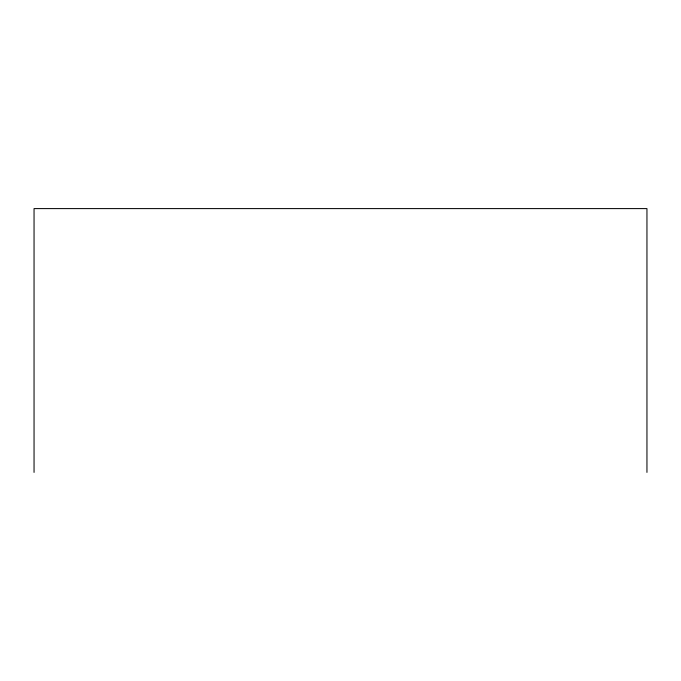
<?xml version="1.0" encoding="UTF-8"?>
<svg xmlns="http://www.w3.org/2000/svg" width="681" height="681" viewBox="0 0 681 681"><rect width="100%" height="100%" fill="white"/><g stroke="black" fill="none" stroke-linecap="round" stroke-linejoin="round"><path stroke-width="1.02" d="M646.95 472.401L646.95 208.599L34.05 208.599L34.05 472.401"/></g></svg>
